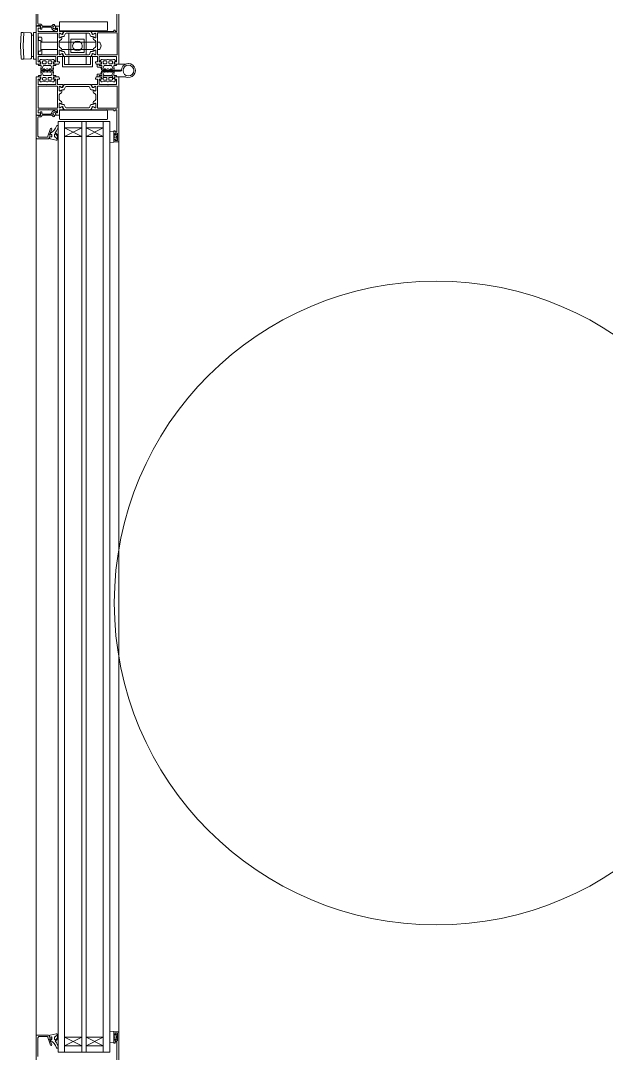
# Model space of a CAD drawing. Header units: millimetres. Extents: x -3370 to 37592, y -25802 to 13127.
# Drawn here: x 8743 to 9288, y -3876 to -2914 of the extents above; entities that cross this region are included whole.
import ezdxf

# ---------------------------------------------------------------- set-up
doc = ezdxf.new("R2010")
doc.units = ezdxf.units.MM
for name, color, linetype, lineweight in [('A-DETL-GENF', 92, 'Continuous', 9), ('A-DOOR', 31, 'Continuous', 9), ('A-DOOR-IDEN', 31, 'Continuous', 9), ('G-IMPT', 8, 'Continuous', 9)]:
    doc.layers.add(name, color=color, linetype=linetype, lineweight=lineweight)

# ---------------------------------------------------------------- blocks, each defined once
blk = doc.blocks.new('Aluprof_MB-86-FOLD-LINE_FoldingDoor_3-3-0_In-Open_EN_R-00233_P01 - 2800x2700-2041139-Lower Ground Floor')
at = {"layer": 'A-DETL-GENF'}
for p, q in [((-514.67, 115), (314.67, 115)), ((314.67, 106.5), (-514.67, 106.5)), ((314.67, 100.5), (-514.67, 100.5)), ((314.67, 84.5), (-514.67, 84.5)), ((314.67, 80.5), (-514.67, 80.5)), ((-533.67, 58.5), (-514.67, 58.5)), ((314.67, 64.5), (-514.67, 64.5)), ((314.67, 58.5), (-514.67, 58.5)), ((314.67, 58.5), (333.67, 58.5)), ((-647.67, 38), (-587.17, 38)), ((-514.67, 38), (-575.17, 38)), ((314.67, 38), (-514.67, 38)), ((314.67, 38), (375.17, 38))]:
    blk.add_line(p, q, dxfattribs=at)
at = {"layer": 'G-IMPT'}
for p, q in [((-581.67, 116.52), (-581.67, 110.43)), ((-581.67, 108.24), (-581.67, 107.55)), ((-573.67, 110.5), (-573.67, 110.17)), ((-617.67, 60.1), (-617.67, 104.1)), ((-584.42, 97.65), (-584.42, 95.4)), ((-582, 98.88), (-584.09, 98.12)), ((-581.67, 102.06), (-581.67, 101.38)), ((-578.25, 98.12), (-580.34, 98.88)), ((-577.92, 95.4), (-577.92, 97.65)), ((-573.67, 99.33), (-573.67, 99)), ((-544.67, 60.1), (-544.67, 104.1)), ((-527.67, 100.5), (-519.67, 84.5)), ((327.67, 100.5), (319.67, 84.5)), ((-607.77, 59.5), (-607.77, 93.5)), ((-600.77, 91), (-600.77, 62)), ((-584.92, 94.9), (-586.67, 94.9)), ((-575.67, 94.9), (-577.42, 94.9)), ((-615.87, 84.5), (-595.97, 84.5)), ((-527.67, 80.5), (-519.67, 64.5)), ((327.67, 80.5), (319.67, 64.5)), ((-595.97, 68.5), (-615.87, 68.5)), ((-607.77, 42.4), (-607.77, 58)), ((-600.77, 58), (-600.77, 42.4)), ((-529.21, 58.5), (-528.93, 58.5)), ((-518.87, 58.5), (-518.32, 58.5)), ((318.87, 58.5), (318.32, 58.5)), ((329.21, 58.5), (328.93, 58.5)), ((-622.76, 54.93), (-622.91, 55.1)), ((-539.57, 54.93), (-539.42, 55.1)), ((-523.92, 56.19), (-523.87, 56.1)), ((-519.65, 55.2), (-521.53, 55.2)), ((-519.47, 50.62), (-519.32, 52.28)), ((-518.41, 50.4), (-519.27, 50.4)), ((-518.99, 56.16), (-519.16, 55.66)), ((-516.36, 56.76), (-517.61, 51.14)), ((316.36, 56.76), (317.61, 51.14)), ((318.41, 50.4), (319.27, 50.4)), ((318.99, 56.16), (319.16, 55.66)), ((319.47, 50.62), (319.32, 52.28)), ((319.65, 55.2), (321.53, 55.2)), ((323.92, 56.19), (323.87, 56.1)), ((-614.17, 33.65), (-614.17, 35.4)), ((-594.37, 33.65), (-594.37, 35.4))]:
    blk.add_line(p, q, dxfattribs=at)
at = {"layer": 'G-IMPT', "flags": 128}
for points in [[(-588.17, 111), (-587.17, 111), (-587.17, 121.36)], [(-580.67, 99.35), (-580.67, 104.45), (-580.37, 104.75), (-580.67, 105.05), (-580.67, 116.52)], [(-575.17, 121.35), (-575.17, 111), (-574.17, 111)], [(-574.67, 109.17), (-576.17, 109.17), (-576.17, 100.33), (-574.67, 100.33)], [(-473.67, 106.5), (-533.67, 106.5), (-533.67, 100.5), (-473.67, 100.5)], [(-517.37, 110.5), (-517.37, 111.5), (-516.87, 111.5), (-516.87, 112.03), (-517.08, 112.44), (-517.91, 113.5), (-520.83, 113.5), (-521.65, 112.44), (-521.87, 112.03), (-521.87, 111.5), (-521.37, 111.5), (-521.37, 110.5)], [(273.67, 106.5), (333.67, 106.5), (333.67, 100.5), (273.67, 100.5)], [(317.37, 110.5), (317.37, 111.5), (316.87, 111.5), (316.87, 112.03), (317.08, 112.44), (317.91, 113.5), (320.83, 113.5), (321.65, 112.44), (321.87, 112.03), (321.87, 111.5), (321.37, 111.5), (321.37, 110.5)], [(-607.77, 95), (-607.77, 97.2), (-604.27, 98.65), (-600.77, 97.2), (-600.77, 95)], [(-587.17, 95.4), (-587.17, 98.5), (-588.17, 98.5)], [(-574.17, 98.5), (-575.17, 98.5), (-575.17, 95.4)], [(-527.67, 84.5), (-519.67, 84.5), (-519.67, 100.5), (-527.67, 100.5), (-527.67, 84.5), (-519.67, 100.5)], [(327.67, 84.5), (319.67, 84.5), (319.67, 100.5), (327.67, 100.5), (327.67, 84.5), (319.67, 100.5)], [(-594.17, 84.5), (-586.67, 84.5), (-586.67, 68.5), (-594.17, 68.5)], [(-473.67, 84.5), (-533.67, 84.5), (-533.67, 80.5), (-473.67, 80.5)], [(-527.67, 64.5), (-519.67, 64.5), (-519.67, 80.5), (-527.67, 80.5), (-527.67, 64.5), (-519.67, 80.5)], [(273.67, 84.5), (333.67, 84.5), (333.67, 80.5), (273.67, 80.5)], [(327.67, 64.5), (319.67, 64.5), (319.67, 80.5), (327.67, 80.5), (327.67, 64.5), (319.67, 80.5)], [(-473.67, 64.5), (-533.67, 64.5), (-533.67, 58.5), (-473.67, 58.5)], [(273.67, 64.5), (333.67, 64.5), (333.67, 58.5), (273.67, 58.5)], [(-622.88, 52.74), (-622.67, 52.33), (-622.67, 43.8), (-623.17, 43.3), (-623.46, 43.3), (-624.37, 42.4), (-624.37, 39.9), (-624.87, 39.4), (-642.27, 39.4)], [(-644.17, 38), (-622.87, 38), (-622.87, 39.2), (-622.97, 39.2), (-623.17, 39.4), (-623.17, 41.9), (-622.97, 42.1), (-620.47, 42.1), (-620.47, 41.85), (-620.23, 41.85), (-619.67, 42), (-619.67, 43), (-619.97, 43.3), (-621.17, 43.3), (-621.67, 43.8), (-621.67, 51.82), (-621.22, 52.31)], [(-622.76, 54.93), (-622.91, 55.1), (-623.66, 55.1), (-624.03, 54.94), (-624.15, 54.55), (-624.12, 53.9), (-623.68, 53.63)], [(-621.86, 56.19), (-621.17, 56), (-620.67, 56)], [(-619.26, 53.63), (-618.81, 53.9), (-618.67, 53.9), (-618.17, 54.4), (-618.17, 54.6), (-618.62, 55.1), (-619.06, 55.46), (-619.22, 55.89), (-619.27, 56.11), (-619.27, 56.6), (-619.77, 57.1), (-620.27, 57.1), (-620.47, 56.9), (-620.47, 55.68), (-620.44, 55.59)], [(-543.08, 53.63), (-543.52, 53.9), (-543.67, 53.9), (-544.17, 54.4), (-544.17, 54.6), (-543.71, 55.1), (-543.28, 55.46), (-543.12, 55.89), (-543.07, 56.11), (-543.07, 56.6), (-542.57, 57.1), (-542.07, 57.1), (-541.87, 56.9), (-541.87, 55.68), (-541.9, 55.59)], [(-539.45, 52.74), (-539.67, 52.33), (-539.67, 43.8), (-539.17, 43.3), (-538.87, 43.3), (-537.97, 42.4), (-537.97, 39.9), (-537.47, 39.4), (-520.07, 39.4), (-519.07, 40.4), (-519.07, 48.42), (-527.07, 51.34), (-527.5, 51.92), (-527.36, 52.29), (-526.66, 52.46), (-521.3, 50.51), (-520.97, 50.79), (-521.27, 52.5), (-519.97, 52.5), (-519.47, 52), (-519.47, 50), (-518.17, 50), (-517.67, 49.5), (-517.67, 38.5), (-518.17, 38), (-539.47, 38), (-539.47, 39.2), (-539.37, 39.2), (-539.17, 39.4), (-539.17, 41.9), (-539.37, 42.1), (-541.87, 42.1), (-541.87, 41.85), (-542.11, 41.85), (-542.67, 42), (-542.67, 43), (-542.37, 43.3), (-541.17, 43.3), (-540.67, 43.8), (-540.67, 51.82), (-541.12, 52.31)], [(-540.47, 56.19), (-541.17, 56), (-541.67, 56)], [(-539.57, 54.93), (-539.42, 55.1), (-538.68, 55.1), (-538.31, 54.94), (-538.18, 54.55), (-538.21, 53.9), (-538.66, 53.63)], [(-519.52, 52.5), (-521.67, 52.5), (-521.89, 51.67)], [(337.47, 39.4), (320.07, 39.4), (319.07, 40.4), (319.07, 48.42), (327.07, 51.34), (327.5, 51.92), (327.36, 52.29), (326.66, 52.46), (321.3, 50.51), (320.97, 50.79), (321.27, 52.5), (319.97, 52.5), (319.47, 52), (319.47, 50), (318.17, 50), (317.67, 49.5), (317.67, 38.5), (318.17, 38), (339.47, 38)], [(319.52, 52.5), (321.67, 52.5), (321.89, 51.67)], [(-607.77, 43.15), (-611.37, 43.15), (-612.27, 43.1), (-612.27, 40.28), (-611.37, 40.23), (-609.17, 40.23)], [(-612.27, 39.8), (-612.27, 40), (-609.17, 40)], [(-609.17, 39.8), (-609.17, 41.9), (-608.67, 42.4), (-599.87, 42.4), (-599.37, 41.9), (-599.37, 39.8)], [(-600.77, 43.15), (-597.17, 43.15), (-596.27, 43.1), (-596.27, 40.28), (-597.17, 40.23), (-599.37, 40.23)], [(-599.37, 40), (-596.27, 40), (-596.27, 39.8)], [(-616.76, 25.99), (-616.26, 26.44), (-604.27, 25.82), (-592.26, 26.43), (-591.77, 25.96)]]:
    blk.add_lwpolyline(points, dxfattribs=at)
at = {"layer": 'G-IMPT'}
for points in [[(-638.27, 113.3), (-617.67, 113.3), (-617.67, 111.6), (-618.67, 111.6), (-618.67, 110.5), (-617.67, 110.5), (-617.67, 104.2), (-617.47, 104), (-617.67, 103.8), (-617.67, 90.01), (-617.29, 89.7), (-615.14, 90.62), (-614.97, 91.29), (-616, 93.07), (-615.75, 93.5), (-611.78, 93.5), (-611.54, 93.07), (-612.48, 91.43), (-612.23, 91), (-610.85, 91), (-610, 91.48), (-609.05, 93.02), (-608.19, 93.5), (-603.64, 93.5), (-602.79, 93.02), (-601.83, 91.48), (-600.98, 91), (-599.61, 91), (-599.35, 91.43), (-600.3, 93.07), (-600.05, 93.5), (-596.08, 93.5), (-595.84, 93.07), (-596.86, 91.29), (-596.69, 90.62), (-594.54, 89.7), (-594.17, 90.01), (-594.17, 95), (-589.17, 95), (-589.17, 93.4), (-588.67, 93.4), (-587.17, 93.8), (-587.17, 95), (-587.17, 98.2), (-588.67, 98.6), (-589.17, 98.6), (-589.17, 96.6), (-594.17, 96.6), (-594.17, 104.6), (-594.37, 104.8), (-594.17, 105), (-594.17, 113), (-589.17, 113), (-589.17, 111), (-588.67, 111), (-587.17, 111.4), (-587.17, 115), (-647.17, 115)], [(375.17, 115), (315.17, 115), (314.67, 114.5), (314.67, 110.5), (316.37, 110.5), (317.37, 111.5), (315.87, 111.5), (315.87, 113.8), (322.87, 113.8), (322.87, 111.5), (321.37, 111.5), (322.37, 110.5), (325.07, 110.5), (325.07, 111.6), (324.07, 111.6), (324.07, 113.3), (344.67, 113.3)]]:
    blk.add_lwpolyline(points, dxfattribs=at)
for points in [[(-595.67, 113.4), (-595.67, 95), (-616.17, 95), (-616.17, 113.4)], [(-591.62, 109.96), (-591.27, 107.54), (-591.62, 105.11), (-591.62, 104.49), (-591.27, 102.06), (-591.62, 99.64), (-591.62, 98.92), (-591.54, 98.75), (-590.17, 97.6), (-589.17, 97.6), (-589.17, 98.8), (-587.17, 98.8), (-587.17, 96.6), (-586.77, 96.6), (-586.24, 96.71), (-585.88, 97.07), (-585.77, 97.6), (-585.77, 98.95), (-585.52, 99.2), (-582.51, 98.91), (-581.74, 99.09), (-581.17, 99.68), (-581.17, 100.46), (-581.51, 101.15), (-581.75, 101.51), (-581.75, 101.91), (-581.53, 102.28), (-581.17, 102.87), (-581.17, 103.37), (-581.62, 104.55), (-581.62, 105.05), (-581.17, 106.23), (-581.17, 106.73), (-581.75, 107.69), (-581.75, 108.09), (-581.17, 109.14), (-581.17, 109.92), (-581.74, 110.51), (-582.51, 110.69), (-585.52, 110.4), (-585.77, 110.63), (-585.77, 112), (-585.88, 112.53), (-586.24, 112.89), (-586.77, 113), (-587.17, 113), (-587.17, 110.8), (-589.17, 110.8), (-589.17, 112), (-590.17, 112), (-591.54, 110.85), (-591.62, 110.68)], [(-587.57, 108.6), (-587.57, 106.15), (-588.07, 105.65), (-589.67, 105.65), (-590.17, 106.15), (-590.17, 108.6), (-589.67, 109.1), (-588.07, 109.1)], [(-583.02, 109.63), (-582.55, 109.58), (-582.37, 109.34), (-582.45, 108.88), (-582.75, 108.13), (-582.75, 107.43), (-582.22, 106.52), (-582.22, 106.32), (-582.83, 105.06), (-582.83, 104.54), (-582.22, 103.28), (-582.22, 103.08), (-582.75, 102.17), (-582.75, 101.47), (-582.45, 100.72), (-582.37, 100.26), (-582.55, 100.02), (-583.02, 99.97), (-585.4, 100.97), (-585.77, 101.45), (-585.77, 108.15), (-585.4, 108.63)], [(-570.72, 109.96), (-571.06, 107.54), (-570.72, 105.11), (-570.72, 104.49), (-571.06, 102.06), (-570.72, 99.64), (-570.72, 98.92), (-570.79, 98.75), (-572.17, 97.6), (-573.17, 97.6), (-573.17, 98.8), (-575.17, 98.8), (-575.17, 96.6), (-575.57, 96.6), (-576.1, 96.71), (-576.45, 97.07), (-576.57, 97.6), (-576.57, 98.95), (-576.82, 99.2), (-579.83, 98.91), (-580.59, 99.09), (-581.17, 99.68), (-581.17, 100.46), (-580.83, 101.15), (-580.58, 101.51), (-580.58, 101.91), (-580.8, 102.28), (-581.17, 102.87), (-581.17, 103.37), (-580.71, 104.55), (-580.71, 105.05), (-581.17, 106.23), (-581.17, 106.73), (-580.58, 107.69), (-580.58, 108.09), (-581.17, 109.14), (-581.17, 109.92), (-580.59, 110.51), (-579.83, 110.69), (-576.82, 110.4), (-576.57, 110.63), (-576.57, 112), (-576.45, 112.53), (-576.1, 112.89), (-575.57, 113), (-575.17, 113), (-575.17, 110.8), (-573.17, 110.8), (-573.17, 112), (-572.17, 112), (-570.79, 110.85), (-570.72, 110.68)], [(-579.32, 109.63), (-579.78, 109.58), (-579.96, 109.34), (-579.89, 108.88), (-579.58, 108.13), (-579.58, 107.43), (-580.11, 106.52), (-580.11, 106.32), (-579.51, 105.06), (-579.51, 104.54), (-580.11, 103.28), (-580.11, 103.08), (-579.58, 102.17), (-579.58, 101.47), (-579.89, 100.72), (-579.96, 100.26), (-579.78, 100.02), (-579.32, 99.97), (-576.94, 100.97), (-576.57, 101.45), (-576.57, 108.15), (-576.94, 108.63)], [(-568.17, 95), (-573.17, 95), (-573.17, 93.4), (-573.67, 93.4), (-575.17, 93.8), (-575.17, 95), (-575.17, 98.2), (-573.67, 98.6), (-573.17, 98.6), (-573.17, 96.6), (-568.17, 96.6), (-568.17, 104.6), (-567.97, 104.8), (-568.17, 105), (-568.17, 113), (-573.17, 113), (-573.17, 111), (-573.67, 111), (-575.17, 111.4), (-575.17, 115), (-515.17, 115), (-514.67, 114.5), (-514.67, 110.5), (-516.37, 110.5), (-517.37, 111.5), (-515.87, 111.5), (-515.87, 113.8), (-522.87, 113.8), (-522.87, 111.5), (-521.37, 111.5), (-522.37, 110.5), (-525.07, 110.5), (-525.07, 111.6), (-524.07, 111.6), (-524.07, 113.3), (-544.67, 113.3), (-544.67, 111.6), (-543.67, 111.6), (-543.67, 110.5), (-544.67, 110.5), (-544.67, 104.2), (-544.87, 104), (-544.67, 103.8), (-544.67, 90.01), (-545.04, 89.7), (-547.19, 90.62), (-547.36, 91.29), (-546.34, 93.07), (-546.58, 93.5), (-550.55, 93.5), (-550.8, 93.07), (-549.85, 91.43), (-550.11, 91), (-551.48, 91), (-552.33, 91.48), (-553.29, 93.02), (-554.14, 93.5), (-558.69, 93.5), (-559.55, 93.02), (-560.5, 91.48), (-561.35, 91), (-562.73, 91), (-562.98, 91.43), (-562.04, 93.07), (-562.28, 93.5), (-566.25, 93.5), (-566.5, 93.07), (-565.47, 91.29), (-565.64, 90.62), (-567.79, 89.7), (-568.17, 90.01)], [(-574.77, 108.6), (-574.77, 106.15), (-574.27, 105.65), (-572.67, 105.65), (-572.17, 106.15), (-572.17, 108.6), (-572.67, 109.1), (-574.27, 109.1)], [(-566.67, 113.4), (-566.67, 95), (-546.17, 95), (-546.17, 113.4)], [(-518.07, 106.6), (-516.45, 106.6), (-515.64, 106.5), (-514.38, 106.5), (-514.08, 106.82), (-514.37, 110.22), (-514.67, 110.5), (-524.07, 110.5), (-524.37, 110.22), (-524.65, 106.82), (-524.35, 106.5), (-523.1, 106.5), (-522.29, 106.6), (-520.67, 106.6), (-519.99, 106.5), (-518.74, 106.5)], [(318.07, 106.6), (316.45, 106.6), (315.64, 106.5), (314.38, 106.5), (314.08, 106.82), (314.37, 110.22), (314.67, 110.5), (324.07, 110.5), (324.37, 110.22), (324.65, 106.82), (324.35, 106.5), (323.1, 106.5), (322.29, 106.6), (320.67, 106.6), (319.99, 106.5), (318.74, 106.5)], [(-626.67, 104.1), (-626.17, 104.6), (-618.67, 104.6), (-618.17, 104.1), (-618.17, 60.1), (-618.67, 59.6), (-626.17, 59.6), (-626.67, 60.1)], [(-587.57, 103.45), (-587.57, 101), (-588.07, 100.5), (-589.67, 100.5), (-590.17, 101), (-590.17, 103.45), (-589.67, 103.95), (-588.07, 103.95)], [(-574.77, 103.45), (-574.77, 101), (-574.27, 100.5), (-572.67, 100.5), (-572.17, 101), (-572.17, 103.45), (-572.67, 103.95), (-574.27, 103.95)], [(-535.67, 104.1), (-536.17, 104.6), (-543.67, 104.6), (-544.17, 104.1), (-544.17, 60.1), (-543.67, 59.6), (-536.17, 59.6), (-535.67, 60.1)], [(-533.67, 84.5), (-527.67, 84.5), (-527.67, 100.5), (-533.67, 100.5)], [(333.67, 84.5), (327.67, 84.5), (327.67, 100.5), (333.67, 100.5)], [(-612.48, 61.57), (-612.77, 62.49), (-612.77, 63.78), (-613.06, 64.24), (-615.57, 65.36), (-615.87, 65.81), (-615.87, 87.19), (-615.57, 87.64), (-613.06, 88.77), (-612.77, 89.22), (-612.77, 90.51), (-612.48, 91.43), (-611.68, 92.82), (-611.67, 93.1), (-612.07, 93.5), (-615.47, 93.5), (-615.87, 93.1), (-615.85, 92.82), (-614.97, 91.29), (-614.77, 90.51), (-614.77, 90.39), (-614.94, 90.11), (-617.49, 88.98), (-617.67, 88.71), (-617.67, 64.29), (-617.49, 64.02), (-614.94, 62.89), (-614.77, 62.61), (-614.77, 62.49), (-614.97, 61.71), (-615.85, 60.18), (-615.87, 59.9), (-615.47, 59.5), (-612.07, 59.5), (-611.67, 59.9), (-611.68, 60.18)], [(-599.35, 61.57), (-599.07, 62.49), (-599.07, 63.78), (-598.77, 64.24), (-596.26, 65.36), (-595.97, 65.81), (-595.97, 87.19), (-596.26, 87.64), (-598.77, 88.77), (-599.07, 89.22), (-599.07, 90.51), (-599.35, 91.43), (-600.15, 92.82), (-600.17, 93.1), (-599.77, 93.5), (-596.37, 93.5), (-595.97, 93.1), (-595.98, 92.82), (-596.86, 91.29), (-597.07, 90.51), (-597.07, 90.39), (-596.89, 90.11), (-594.34, 88.98), (-594.17, 88.71), (-594.17, 64.29), (-594.34, 64.02), (-596.89, 62.89), (-597.07, 62.61), (-597.07, 62.49), (-596.86, 61.71), (-595.98, 60.18), (-595.97, 59.9), (-596.37, 59.5), (-599.77, 59.5), (-600.17, 59.9), (-600.15, 60.18)], [(-594.17, 62.5), (-594.17, 64.5), (-586.67, 64.5), (-586.67, 88.5), (-594.17, 88.5), (-594.17, 90.5), (-584.67, 90.5), (-584.67, 62.5)], [(-562.98, 61.57), (-563.27, 62.49), (-563.27, 63.78), (-563.56, 64.24), (-566.07, 65.36), (-566.37, 65.81), (-566.37, 87.19), (-566.07, 87.64), (-563.56, 88.77), (-563.27, 89.22), (-563.27, 90.51), (-562.98, 91.43), (-562.18, 92.82), (-562.17, 93.1), (-562.57, 93.5), (-565.97, 93.5), (-566.37, 93.1), (-566.35, 92.82), (-565.47, 91.29), (-565.27, 90.51), (-565.27, 90.39), (-565.44, 90.11), (-567.99, 88.98), (-568.17, 88.71), (-568.17, 64.29), (-567.99, 64.02), (-565.44, 62.89), (-565.27, 62.61), (-565.27, 62.49), (-565.47, 61.71), (-566.35, 60.18), (-566.37, 59.9), (-565.97, 59.5), (-562.57, 59.5), (-562.17, 59.9), (-562.18, 60.18)], [(-549.85, 61.57), (-549.57, 62.49), (-549.57, 63.78), (-549.27, 64.24), (-546.76, 65.36), (-546.47, 65.81), (-546.47, 87.19), (-546.76, 87.64), (-549.27, 88.77), (-549.57, 89.22), (-549.57, 90.51), (-549.85, 91.43), (-550.65, 92.82), (-550.67, 93.1), (-550.27, 93.5), (-546.87, 93.5), (-546.47, 93.1), (-546.48, 92.82), (-547.36, 91.29), (-547.57, 90.51), (-547.57, 90.39), (-547.39, 90.11), (-544.84, 88.98), (-544.67, 88.71), (-544.67, 64.29), (-544.84, 64.02), (-547.39, 62.89), (-547.57, 62.61), (-547.57, 62.49), (-547.36, 61.71), (-546.48, 60.18), (-546.47, 59.9), (-546.87, 59.5), (-550.27, 59.5), (-550.67, 59.9), (-550.65, 60.18)], [(-597.97, 70.3), (-610.37, 70.3), (-610.37, 82.7), (-597.97, 82.7)], [(-533.67, 64.5), (-527.67, 64.5), (-527.67, 80.5), (-533.67, 80.5)], [(333.67, 64.5), (327.67, 64.5), (327.67, 80.5), (333.67, 80.5)], [(-617.67, 59.6), (-622.67, 59.6), (-622.67, 56.4), (-621.17, 56), (-620.67, 56), (-620.67, 58), (-617.67, 58), (-617.67, 49.2), (-617.47, 49), (-617.67, 48.8), (-617.67, 40), (-620.67, 40), (-620.67, 42), (-621.17, 42), (-622.67, 41.6), (-622.67, 38), (-587.17, 38), (-587.17, 41.6), (-588.67, 42), (-589.17, 42), (-589.17, 40), (-594.17, 40), (-594.17, 48), (-594.37, 48.2), (-594.17, 48.4), (-594.17, 56.4), (-589.17, 56.4), (-589.17, 54.4), (-588.67, 54.4), (-587.17, 54.8), (-587.17, 59.2), (-588.67, 59.6), (-589.17, 59.6), (-589.17, 58), (-594.17, 58), (-594.17, 62.99), (-594.54, 63.3), (-596.69, 62.38), (-596.86, 61.71), (-595.84, 59.93), (-596.08, 59.5), (-600.05, 59.5), (-600.3, 59.93), (-599.35, 61.57), (-599.61, 62), (-600.98, 62), (-601.83, 61.52), (-602.79, 59.98), (-603.64, 59.5), (-608.19, 59.5), (-609.05, 59.98), (-610, 61.52), (-610.85, 62), (-612.23, 62), (-612.48, 61.57), (-611.54, 59.93), (-611.78, 59.5), (-615.75, 59.5), (-616, 59.93), (-614.97, 61.71), (-615.14, 62.38), (-617.29, 63.3), (-617.67, 62.99)], [(-616.07, 39.8), (-616.07, 58), (-595.67, 58), (-595.67, 39.8)], [(-544.67, 59.6), (-539.67, 59.6), (-539.67, 56.4), (-541.17, 56), (-541.67, 56), (-541.67, 58), (-544.67, 58), (-544.67, 49.2), (-544.87, 49), (-544.67, 48.8), (-544.67, 40), (-541.67, 40), (-541.67, 42), (-541.17, 42), (-539.67, 41.6), (-539.67, 38), (-575.17, 38), (-575.17, 41.6), (-573.67, 42), (-573.17, 42), (-573.17, 40), (-568.17, 40), (-568.17, 48), (-567.97, 48.2), (-568.17, 48.4), (-568.17, 56.4), (-573.17, 56.4), (-573.17, 54.4), (-573.67, 54.4), (-575.17, 54.8), (-575.17, 59.2), (-573.67, 59.6), (-573.17, 59.6), (-573.17, 58), (-568.17, 58), (-568.17, 62.99), (-567.79, 63.3), (-565.64, 62.38), (-565.47, 61.71), (-566.5, 59.93), (-566.25, 59.5), (-562.28, 59.5), (-562.04, 59.93), (-562.98, 61.57), (-562.73, 62), (-561.35, 62), (-560.5, 61.52), (-559.55, 59.98), (-558.69, 59.5), (-554.14, 59.5), (-553.29, 59.98), (-552.33, 61.52), (-551.48, 62), (-550.11, 62), (-549.85, 61.57), (-550.8, 59.93), (-550.55, 59.5), (-546.58, 59.5), (-546.34, 59.93), (-547.36, 61.71), (-547.19, 62.38), (-545.04, 63.3), (-544.67, 62.99)], [(-546.27, 39.8), (-546.27, 58), (-566.67, 58), (-566.67, 39.8)], [(-591.62, 53.36), (-591.27, 50.94), (-591.62, 48.51), (-591.62, 47.89), (-591.27, 45.46), (-591.62, 43.04), (-591.62, 42.32), (-591.54, 42.15), (-590.17, 41), (-589.17, 41), (-589.17, 42.2), (-587.17, 42.2), (-587.17, 40), (-586.77, 40), (-586.24, 40.11), (-585.88, 40.47), (-585.77, 41), (-585.77, 42.35), (-585.52, 42.6), (-582.51, 42.31), (-581.74, 42.49), (-581.17, 43.08), (-581.17, 43.86), (-581.51, 44.55), (-581.75, 44.91), (-581.75, 45.31), (-581.53, 45.68), (-581.17, 46.27), (-581.17, 46.77), (-581.62, 47.95), (-581.62, 48.45), (-581.17, 49.63), (-581.17, 50.13), (-581.75, 51.09), (-581.75, 51.49), (-581.17, 52.54), (-581.17, 53.32), (-581.74, 53.91), (-582.51, 54.09), (-585.52, 53.8), (-585.77, 54.03), (-585.77, 55.4), (-585.88, 55.93), (-586.24, 56.29), (-586.77, 56.4), (-587.17, 56.4), (-587.17, 54.2), (-589.17, 54.2), (-589.17, 55.4), (-590.17, 55.4), (-591.54, 54.25), (-591.62, 54.08)], [(-587.57, 52), (-587.57, 49.55), (-588.07, 49.05), (-589.67, 49.05), (-590.17, 49.55), (-590.17, 52), (-589.67, 52.5), (-588.07, 52.5)], [(-583.02, 53.03), (-582.55, 52.98), (-582.37, 52.74), (-582.45, 52.28), (-582.75, 51.53), (-582.75, 50.83), (-582.22, 49.92), (-582.22, 49.72), (-582.83, 48.46), (-582.83, 47.94), (-582.22, 46.68), (-582.22, 46.48), (-582.75, 45.57), (-582.75, 44.87), (-582.45, 44.12), (-582.37, 43.66), (-582.55, 43.42), (-583.02, 43.37), (-585.4, 44.37), (-585.77, 44.85), (-585.77, 51.55), (-585.4, 52.03)], [(-570.72, 53.36), (-571.06, 50.94), (-570.72, 48.51), (-570.72, 47.89), (-571.06, 45.46), (-570.72, 43.04), (-570.72, 42.32), (-570.79, 42.15), (-572.17, 41), (-573.17, 41), (-573.17, 42.2), (-575.17, 42.2), (-575.17, 40), (-575.57, 40), (-576.1, 40.11), (-576.45, 40.47), (-576.57, 41), (-576.57, 42.35), (-576.82, 42.6), (-579.83, 42.31), (-580.59, 42.49), (-581.17, 43.08), (-581.17, 43.86), (-580.83, 44.55), (-580.58, 44.91), (-580.58, 45.31), (-580.8, 45.68), (-581.17, 46.27), (-581.17, 46.77), (-580.71, 47.95), (-580.71, 48.45), (-581.17, 49.63), (-581.17, 50.13), (-580.58, 51.09), (-580.58, 51.49), (-581.17, 52.54), (-581.17, 53.32), (-580.59, 53.91), (-579.83, 54.09), (-576.82, 53.8), (-576.57, 54.03), (-576.57, 55.4), (-576.45, 55.93), (-576.1, 56.29), (-575.57, 56.4), (-575.17, 56.4), (-575.17, 54.2), (-573.17, 54.2), (-573.17, 55.4), (-572.17, 55.4), (-570.79, 54.25), (-570.72, 54.08)], [(-579.32, 53.03), (-579.78, 52.98), (-579.96, 52.74), (-579.89, 52.28), (-579.58, 51.53), (-579.58, 50.83), (-580.11, 49.92), (-580.11, 49.72), (-579.51, 48.46), (-579.51, 47.94), (-580.11, 46.68), (-580.11, 46.48), (-579.58, 45.57), (-579.58, 44.87), (-579.89, 44.12), (-579.96, 43.66), (-579.78, 43.42), (-579.32, 43.37), (-576.94, 44.37), (-576.57, 44.85), (-576.57, 51.55), (-576.94, 52.03)], [(-574.77, 52), (-574.77, 49.55), (-574.27, 49.05), (-572.67, 49.05), (-572.17, 49.55), (-572.17, 52), (-572.67, 52.5), (-574.27, 52.5)], [(-587.57, 46.85), (-587.57, 44.4), (-588.07, 43.9), (-589.67, 43.9), (-590.17, 44.4), (-590.17, 46.85), (-589.67, 47.35), (-588.07, 47.35)], [(-574.77, 46.85), (-574.77, 44.4), (-574.27, 43.9), (-572.67, 43.9), (-572.17, 44.4), (-572.17, 46.85), (-572.67, 47.35), (-574.27, 47.35)], [(-616.77, 35.4), (-616.77, 38), (-591.77, 38), (-591.77, 35.4)], [(-616.26, 23.97), (-616.76, 24.47), (-616.76, 25.96), (-616.31, 33.01), (-615.79, 33.65), (-592.75, 33.65), (-592.22, 33.01), (-591.77, 25.99), (-591.77, 24.47), (-592.27, 23.97), (-604.27, 23.55)]]:
    blk.add_lwpolyline(points, close=True, dxfattribs=at)
for centre in [(-519.37, 111.8), (319.37, 111.8)]:
    blk.add_circle(centre, 1, dxfattribs=at)
for centre, radius, start, end in [((-581.16, 123.97), 6.5, 338.06458, 268.18651), ((-581.16, 123.97), 6.5, 118.8134, 201.83643), ((-581.16, 123.97), 5.03, 0, 180), ((-587.67, 121.36), 0.5, 360, 21.83643), ((-581.16, 123.97), 5.03, 180, 360), ((-580.64, 116.5), 1.02, 120.56086, 178.8935), ((-581.67, 116.51), 1, 0.39794, 72.56311), ((-574.67, 121.35), 0.5, 158.06458, 180), ((-588.17, 110.5), 0.5, 90, 143.1301), ((-574.67, 110.17), 1, 270, 0), ((-574.17, 110.5), 0.5, 0, 90), ((-588.17, 99), 0.5, 203.57818, 270), ((-583.92, 97.65), 0.5, 110, 180), ((-582.17, 99.35), 0.5, 290, 329.92029), ((-580.17, 99.35), 0.5, 180, 250), ((-578.42, 97.65), 0.5, 0, 70), ((-574.67, 99.33), 1, 360, 90), ((-574.17, 99), 0.5, 270, 0), ((-586.67, 95.4), 0.5, 180, 270), ((-584.92, 95.4), 0.5, 270, 0), ((-577.42, 95.4), 0.5, 180, 270), ((-575.67, 95.4), 0.5, 270, 0), ((-604.17, 76.5), 4.5, 90, 270), ((-604.17, 76.5), 4.5, 270, 90), ((-529.07, 57.66), 0.856, 99.29723, 243.22729), ((-529.07, 57.66), 0.856, 76.04381, 80.70277), ((-530.51, 48.45), 10.17, 49.55921, 80.68608), ((-518.59, 53.25), 5.26, 93.02894, 148.65491), ((-518.83, 53.83), 4.07, 79.15988, 145.42176), ((-518.59, 53.25), 5.26, 81.84994, 86.97106), ((-518.1, 57.3), 0.538, 301.66117, 86.69789), ((-517.93, 56.88), 1.57, 355.45189, 87.02378), ((317.93, 56.88), 1.57, 92.97622, 184.54811), ((318.1, 57.3), 0.538, 93.30211, 238.33883), ((318.59, 53.25), 5.26, 93.02894, 98.15006), ((318.83, 53.83), 4.07, 34.57824, 100.84012), ((318.59, 53.25), 5.26, 31.34509, 86.97106), ((330.51, 48.45), 10.17, 99.31392, 130.44079), ((329.07, 57.66), 0.856, 99.29723, 103.95619), ((329.07, 57.66), 0.856, 296.77271, 80.70277), ((-621.47, 54.8), 2.5, 207.81814, 235.48189), ((-622.05, 55.32), 0.883, 77.48229, 194.692), ((-621.47, 54.8), 1.3, 174.06223, 37.52351), ((-621.47, 54.8), 1.3, 174.06223, 37.52351), ((-621.47, 54.8), 2.5, 275.73917, 332.18186), ((-616.86, 57.88), 4.24, 206.34116, 212.6787), ((-540.87, 54.8), 2.5, 207.81814, 264.26083), ((-540.87, 54.8), 1.3, 142.47649, 5.93777), ((-540.87, 54.8), 1.3, 142.47649, 5.93777), ((-545.47, 57.88), 4.24, 327.3213, 333.65884), ((-540.28, 55.32), 0.883, 345.308, 102.51771), ((-540.87, 54.8), 2.5, 304.51811, 332.18186), ((-533.38, 45.16), 12.37, 30.56294, 71.52178), ((-523.43, 56.35), 0.501, 209.48529, 313.89444), ((-522.37, 51.8), 0.5, 224.78238, 345), ((-521.53, 55.9), 0.7, 159.60605, 270), ((-519.83, 55.89), 0.711, 284.27239, 341.44843), ((-519.52, 52.3), 0.2, 355, 90), ((-519.27, 50.6), 0.2, 175, 270), ((-517.66, 55.22), 1.63, 95.45642, 144.62245), ((-518.41, 51.2), 0.8, 270, 355.72082), ((318.41, 51.2), 0.8, 184.27918, 270), ((317.66, 55.22), 1.63, 35.37755, 84.54358), ((319.83, 55.89), 0.711, 198.55157, 255.72761), ((319.27, 50.6), 0.2, 270, 5), ((319.52, 52.3), 0.2, 90, 185), ((321.53, 55.9), 0.7, 270, 20.39395), ((322.37, 51.8), 0.5, 195, 315.21762), ((333.38, 45.16), 12.37, 108.47822, 149.43706), ((323.43, 56.35), 0.501, 226.10556, 330.51471)]:
    blk.add_arc(centre, radius, start, end, dxfattribs=at)
blk = doc.blocks.new('Annotation - Tag Door - Annotation - Tag Door-163460-Lower Ground Floor')
at = {"layer": 'A-DOOR-IDEN'}
blk.add_circle((0, 0), 3, dxfattribs=at)

msp = doc.modelspace()

# ---------------------------------------------------------------- block references
at = {"layer": 'A-DOOR', "rotation": 269.9999999999999}
msp.add_blockref('Aluprof_MB-86-FOLD-LINE_FoldingDoor_3-3-0_In-Open_EN_R-00233_P01 - 2800x2700-2041139-Lower Ground Floor', (8719.04, -3541.636), dxfattribs=at)
at = {"layer": 'A-DOOR-IDEN', "xscale": 99.99999999999993, "yscale": 99.99999999999993, "zscale": 99.99999999999993}
msp.add_blockref('Annotation - Tag Door - Annotation - Tag Door-163460-Lower Ground Floor', (9129.857, -3456.636), dxfattribs=at)

doc.saveas('drawing.dxf')
